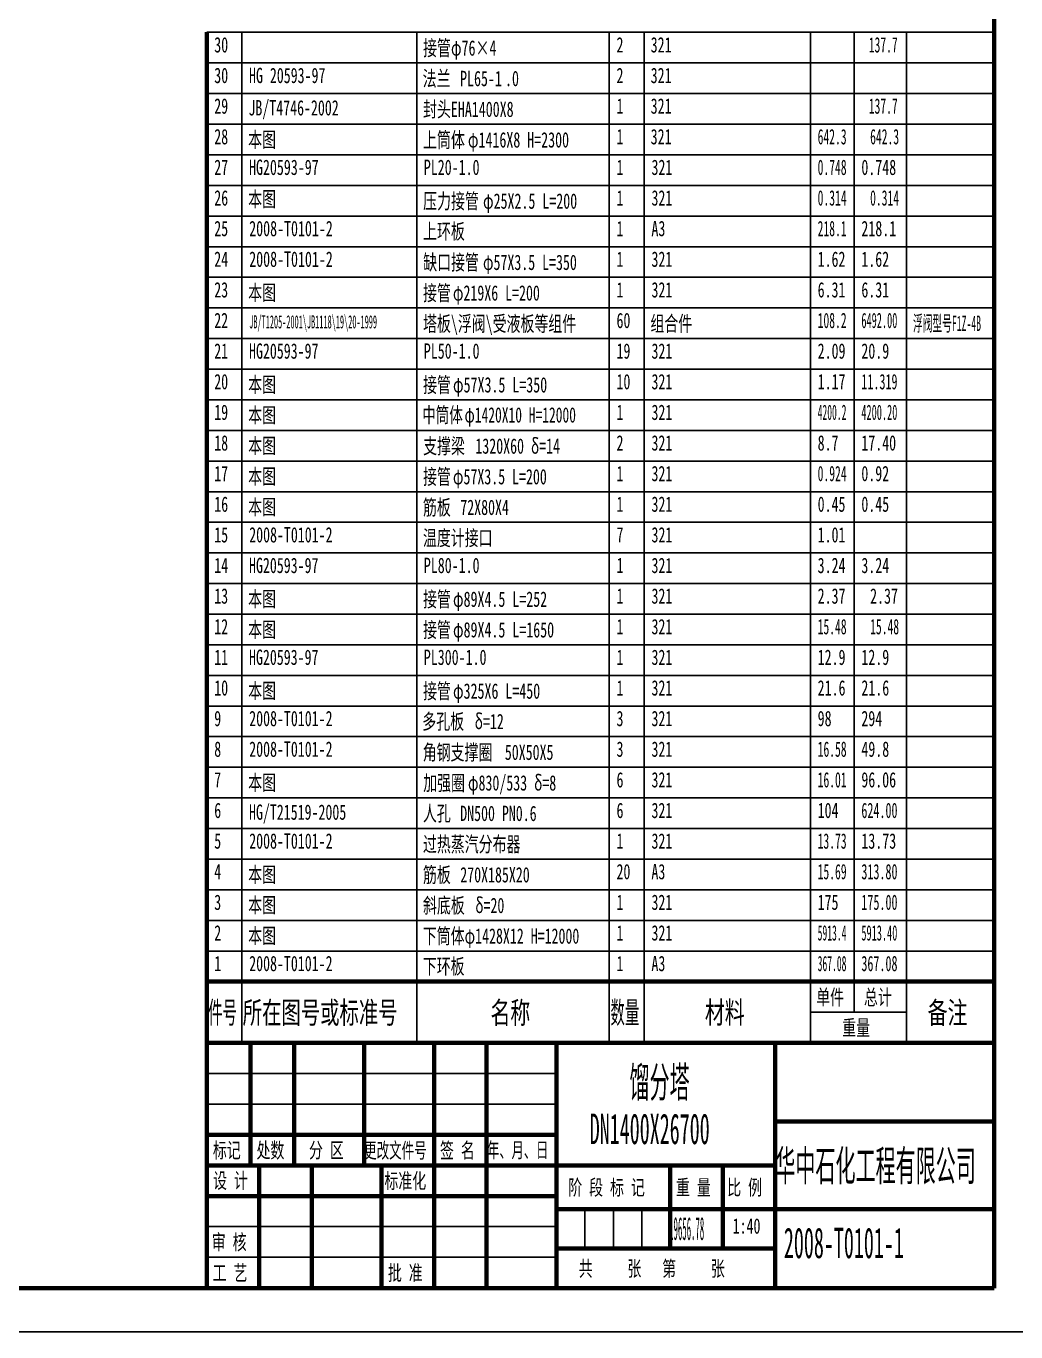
# Model space of a CAD drawing. Header units: millimetres. Extents: x -23892 to 57527, y -540 to 34444.
# Drawn here: x 15013 to 23990, y -540 to 11298 of the extents above; entities that cross this region are included whole.
import ezdxf

# ---------------------------------------------------------------- set-up
doc = ezdxf.new("R2010")
doc.units = ezdxf.units.MM
for name, color, linetype, lineweight in [('CAXA0', 7, 'Continuous', 70), ('CAXA3', 7, 'Continuous', 25), ('CAXA4', 3, 'Continuous', 25)]:
    doc.layers.add(name, color=color, linetype=linetype, lineweight=lineweight)
doc.styles.add('_HZTXT', font='', dxfattribs={"width": 0.6})
doc.styles.add('TextStyle0', font='', dxfattribs={"width": 0.585181})
doc.styles.add('TextStyle10', font='', dxfattribs={"width": 0.420143})
doc.styles.add('TextStyle11', font='', dxfattribs={"width": 0.649487})
doc.styles.add('TextStyle12', font='', dxfattribs={"width": 0.554978})
doc.styles.add('TextStyle13', font='', dxfattribs={"width": 0.464619})
doc.styles.add('TextStyle14', font='', dxfattribs={"width": 0.57688})
doc.styles.add('TextStyle16', font='', dxfattribs={"width": 0.279757})
doc.styles.add('TextStyle2', font='', dxfattribs={"width": 0.480912})
doc.styles.add('TextStyle4', font='', dxfattribs={"width": 0.484442})
doc.styles.add('TextStyle5', font='', dxfattribs={"width": 0.460941})
doc.styles.add('TextStyle6', font='', dxfattribs={"width": 0.578528})
doc.styles.add('TextStyle7', font='', dxfattribs={"width": 0.493705})
doc.styles.add('TextStyle8', font='', dxfattribs={"width": 0.556563})
doc.styles.add('TextStyle9', font='', dxfattribs={"width": 0.647801})
doc.styles.add('UserTxtStyle5', font='', dxfattribs={"width": 0.667})
doc.styles.add('标准', font='', dxfattribs={"width": 0.667})
doc.styles.get('_HZTXT').set_extended_font_data('FangSong')
doc.styles.get('TextStyle0').set_extended_font_data('FangSong')
doc.styles.get('TextStyle10').set_extended_font_data('FangSong')
doc.styles.get('TextStyle11').set_extended_font_data('FangSong')
doc.styles.get('TextStyle12').set_extended_font_data('FangSong')
doc.styles.get('TextStyle13').set_extended_font_data('FangSong')
doc.styles.get('TextStyle14').set_extended_font_data('FangSong')
doc.styles.get('TextStyle16').set_extended_font_data('FangSong')
doc.styles.get('TextStyle2').set_extended_font_data('FangSong')
doc.styles.get('TextStyle4').set_extended_font_data('FangSong')
doc.styles.get('TextStyle5').set_extended_font_data('FangSong')
doc.styles.get('TextStyle6').set_extended_font_data('FangSong')
doc.styles.get('TextStyle7').set_extended_font_data('FangSong')
doc.styles.get('TextStyle8').set_extended_font_data('FangSong')
doc.styles.get('TextStyle9').set_extended_font_data('FangSong')
doc.styles.get('UserTxtStyle5').set_extended_font_data('FangSong')
doc.styles.get('标准').set_extended_font_data('FangSong')

msp = doc.modelspace()

# ---------------------------------------------------------------- linework, layer by layer
at = {"layer": 'CAXA0', "linetype": 'Continuous', "lineweight": 70}
for p, q in [((23791.9295, 32417.7475), (23791.9295, -143.159)), ((16653.1193, 10408.8813), (16653.1193, 11241.7425)), ((16653.1193, 9853.6406), (16653.1193, 10686.5017)), ((16653.1193, 9576.0202), (16653.1193, 10131.261)), ((16653.1193, 9020.7794), (16653.1193, 9576.0202)), ((16653.1193, 8743.159), (16653.1193, 9020.7794)), ((16653.1193, 8465.5386), (16653.1193, 8743.159)), ((16653.1193, 8187.9182), (16653.1193, 8465.5386)), ((16653.1193, 7910.2978), (16653.1193, 8187.9182)), ((16653.1193, 7632.6774), (16653.1193, 7910.2978)), ((16653.1193, 7355.057), (16653.1193, 7632.6774)), ((16653.1193, 7077.4366), (16653.1193, 7355.057)), ((16653.1193, 6799.8162), (16653.1193, 7077.4366)), ((16653.1193, 6522.1958), (16653.1193, 6799.8162)), ((16653.1193, 6244.5754), (16653.1193, 6522.1958)), ((16653.1193, 5966.955), (16653.1193, 6244.5754)), ((16653.1193, 5689.3346), (16653.1193, 5966.955)), ((16653.1193, 5411.7142), (16653.1193, 5689.3346)), ((16653.1193, 5134.0938), (16653.1193, 5411.7142)), ((16653.1193, 4856.4734), (16653.1193, 5134.0938)), ((16653.1193, 4578.853), (16653.1193, 4856.4734)), ((16653.1193, 4301.2326), (16653.1193, 4578.853)), ((16653.1193, 4023.6122), (16653.1193, 4301.2326)), ((16653.1193, 3745.9918), (16653.1193, 4023.6122)), ((16653.1193, 3468.3714), (16653.1193, 3745.9918)), ((16653.1193, 3190.751), (16653.1193, 3468.3714)), ((16653.1193, 2913.1306), (16653.1193, 3190.751)), ((16653.1193, 2635.5102), (16653.1193, 2913.1306)), ((23791.9295, 2635.5102), (16653.1193, 2635.5102)), ((16653.1193, 2080.2694), (16653.1193, 2635.5102)), ((18556.8021, 2635.5102), (16970.3998, 2635.5102)), ((23791.9295, 2635.5102), (23791.9295, 2080.2694)), ((23791.9295, 2080.2694), (23791.9295, 2635.5102)), ((23791.9295, 2635.5102), (23791.9295, 2080.2694)), ((16651.0146, 2080.1424), (16651.0146, -140.8208)), ((16651.0146, 2080.1424), (22124.1024, 2080.1424)), ((16970.3998, 2080.2694), (18556.8021, 2080.2694)), ((17047.6152, 969.6608), (17047.6152, 2080.1424)), ((17444.2158, 969.6608), (17444.2158, 2080.1424)), ((18078.7767, 969.6608), (18078.7767, 2080.1424)), ((18713.3376, 969.6608), (18713.3376, 2080.1424)), ((19189.2583, 969.6608), (19189.2583, 2080.1424)), ((19823.8192, 2080.1424), (19823.8192, -140.8208)), ((21806.822, -140.8208), (21806.822, 2080.1424)), ((22124.1024, 2080.1424), (22996.6237, 2080.1424)), ((22126.2072, 2080.2694), (22998.7284, 2080.2694)), ((22996.6237, 2080.1424), (23789.8248, 2080.1424)), ((22998.7284, 2080.2694), (23791.9295, 2080.2694)), ((23789.8248, 1366.2613), (21806.822, 1366.2613)), ((19823.8192, 1247.2812), (16651.0146, 1247.2812)), ((21806.822, 969.6608), (16651.0146, 969.6608)), ((17126.9353, -140.8208), (17126.9353, 969.6608)), ((17602.856, -140.8208), (17602.856, 969.6608)), ((18237.4169, -140.8208), (18237.4169, 969.6608)), ((18713.3376, -140.8208), (18713.3376, 969.6608)), ((19189.2583, -140.8208), (19189.2583, 969.6608)), ((20854.9806, 969.6608), (20854.9806, 216.1197)), ((21330.9013, 969.6608), (21330.9013, 216.1197)), ((19823.8192, 692.0404), (16651.0146, 692.0404)), ((21806.822, 573.0602), (19823.8192, 573.0602)), ((23789.8248, 573.0602), (21806.822, 573.0602)), ((21806.822, 216.1197), (19823.8192, 216.1197)), ((23791.9295, -143.159), (1621.9579, -143.159))]:
    msp.add_line(p, q, dxfattribs=at)
at = {"layer": 'CAXA0', "color": 3, "linetype": 'Continuous', "lineweight": 70}
for p, q in [((23791.9295, 9020.7794), (23791.9295, 9298.3998)), ((23791.9295, 8743.159), (23791.9295, 9020.7794)), ((23791.9295, 8465.5386), (23791.9295, 8743.159)), ((23791.9295, 8187.9182), (23791.9295, 8465.5386)), ((23791.9295, 7910.2978), (23791.9295, 8187.9182)), ((23791.9295, 7632.6774), (23791.9295, 7910.2978)), ((23791.9295, 7355.057), (23791.9295, 7632.6774)), ((23791.9295, 7077.4366), (23791.9295, 7355.057)), ((23791.9295, 6799.8162), (23791.9295, 7077.4366)), ((23791.9295, 6522.1958), (23791.9295, 6799.8162)), ((23791.9295, 6244.5754), (23791.9295, 6522.1958)), ((23791.9295, 5966.955), (23791.9295, 6244.5754)), ((23791.9295, 5689.3346), (23791.9295, 5966.955)), ((23791.9295, 5411.7142), (23791.9295, 5689.3346)), ((23791.9295, 5134.0938), (23791.9295, 5411.7142)), ((23791.9295, 4856.4734), (23791.9295, 5134.0938)), ((23791.9295, 4578.853), (23791.9295, 4856.4734)), ((23791.9295, 4301.2326), (23791.9295, 4578.853)), ((23791.9295, 4023.6122), (23791.9295, 4301.2326)), ((23791.9295, 3745.9918), (23791.9295, 4023.6122)), ((23791.9295, 3468.3714), (23791.9295, 3745.9918)), ((23791.9295, 3190.751), (23791.9295, 3468.3714)), ((23791.9295, 2913.1306), (23791.9295, 3190.751)), ((23791.9295, 2635.5102), (23791.9295, 2913.1306)), ((16970.3998, 2635.5102), (16653.1193, 2635.5102)), ((20301.8446, 2635.5102), (18556.8021, 2635.5102)), ((20619.125, 2635.5102), (20301.8446, 2635.5102)), ((22126.2072, 2635.5102), (20619.125, 2635.5102)), ((22522.8077, 2635.5102), (22126.2072, 2635.5102)), ((22998.7284, 2635.5102), (22522.8077, 2635.5102)), ((23791.9295, 2635.5102), (22998.7284, 2635.5102)), ((16653.1193, 2080.2694), (16970.3998, 2080.2694)), ((18556.8021, 2080.2694), (20301.8446, 2080.2694)), ((20301.8446, 2080.2694), (20619.125, 2080.2694)), ((20619.125, 2080.2694), (22126.2072, 2080.2694))]:
    msp.add_line(p, q, dxfattribs=at)
at = {"layer": 'CAXA3', "linetype": 'Continuous', "lineweight": 25}
for p, q in [((23791.9295, 11241.7425), (16653.1193, 11241.7425)), ((16970.3998, 10686.5017), (16970.3998, 11241.7425)), ((20301.8446, 10686.5017), (20301.8446, 11241.7425)), ((20619.125, 10686.5017), (20619.125, 11241.7425)), ((22126.2072, 10686.5017), (22126.2072, 11241.7425)), ((22522.8077, 10686.5017), (22522.8077, 11241.7425)), ((22998.7284, 10686.5017), (22998.7284, 11241.7425)), ((23791.9295, 10964.1221), (16653.1193, 10964.1221)), ((23791.9295, 10686.5017), (16653.1193, 10686.5017)), ((16970.3998, 10131.261), (16970.3998, 10686.5017)), ((20301.8446, 10131.261), (20301.8446, 10686.5017)), ((20619.125, 10131.261), (20619.125, 10686.5017)), ((22126.2072, 10131.261), (22126.2072, 10686.5017)), ((22522.8077, 10131.261), (22522.8077, 10686.5017)), ((22998.7284, 10131.261), (22998.7284, 10686.5017)), ((23791.9295, 10408.8813), (16653.1193, 10408.8813)), ((23791.9295, 10131.261), (16653.1193, 10131.261)), ((16970.3998, 9853.6406), (16970.3998, 10131.261)), ((20301.8446, 9853.6406), (20301.8446, 10131.261)), ((20619.125, 9853.6406), (20619.125, 10131.261)), ((22126.2072, 9853.6406), (22126.2072, 10131.261)), ((22522.8077, 9853.6406), (22522.8077, 10131.261)), ((22998.7284, 9853.6406), (22998.7284, 10131.261)), ((23791.9295, 9853.6406), (16653.1193, 9853.6406)), ((16970.3998, 9576.0202), (16970.3998, 9853.6406)), ((20301.8446, 9576.0202), (20301.8446, 9853.6406)), ((20619.125, 9576.0202), (20619.125, 9853.6406)), ((22126.2072, 9576.0202), (22126.2072, 9853.6406)), ((22522.8077, 9576.0202), (22522.8077, 9853.6406)), ((22998.7284, 9576.0202), (22998.7284, 9853.6406)), ((23791.9295, 9576.0202), (16653.1193, 9576.0202)), ((16970.3998, 9298.3998), (16970.3998, 9576.0202)), ((20301.8446, 9298.3998), (20301.8446, 9576.0202)), ((20619.125, 9298.3998), (20619.125, 9576.0202)), ((22126.2072, 9298.3998), (22126.2072, 9576.0202)), ((22522.8077, 9298.3998), (22522.8077, 9576.0202)), ((22998.7284, 9298.3998), (22998.7284, 9576.0202)), ((23791.9295, 9298.3998), (16653.1193, 9298.3998)), ((16970.3998, 9020.7794), (16970.3998, 9298.3998)), ((20301.8446, 9020.7794), (20301.8446, 9298.3998)), ((20619.125, 9020.7794), (20619.125, 9298.3998)), ((22126.2072, 9020.7794), (22126.2072, 9298.3998)), ((22522.8077, 9020.7794), (22522.8077, 9298.3998)), ((22998.7284, 9020.7794), (22998.7284, 9298.3998)), ((23791.9295, 9020.7794), (16653.1193, 9020.7794)), ((23791.9295, 9020.7794), (16653.1193, 9020.7794)), ((16970.3998, 8743.159), (16970.3998, 9020.7794)), ((18556.8021, 8743.159), (18556.8021, 9020.7794)), ((20301.8446, 8743.159), (20301.8446, 9020.7794)), ((20619.125, 8743.159), (20619.125, 9020.7794)), ((22522.8077, 8743.159), (22522.8077, 9020.7794)), ((22998.7284, 8743.159), (22998.7284, 9020.7794)), ((23791.9295, 8743.159), (16653.1193, 8743.159)), ((22126.2072, 8465.5386), (22126.2072, 8743.159)), ((23791.9295, 8465.5386), (16653.1193, 8465.5386)), ((23791.9295, 8465.5386), (16653.1193, 8465.5386)), ((22126.2072, 8187.9182), (22126.2072, 8465.5386)), ((22522.8077, 8187.9182), (22522.8077, 8465.5386)), ((22998.7284, 8187.9182), (22998.7284, 8465.5386)), ((23791.9295, 8187.9182), (16653.1193, 8187.9182)), ((23791.9295, 8187.9182), (16653.1193, 8187.9182)), ((23791.9295, 7910.2978), (16653.1193, 7910.2978)), ((23791.9295, 7910.2978), (16653.1193, 7910.2978)), ((23791.9295, 7632.6774), (16653.1193, 7632.6774)), ((23791.9295, 7632.6774), (16653.1193, 7632.6774)), ((23791.9295, 7355.057), (16653.1193, 7355.057)), ((23791.9295, 7355.057), (16653.1193, 7355.057)), ((23791.9295, 7077.4366), (16653.1193, 7077.4366)), ((23791.9295, 7077.4366), (16653.1193, 7077.4366)), ((23791.9295, 6799.8162), (16653.1193, 6799.8162)), ((23791.9295, 6799.8162), (16653.1193, 6799.8162)), ((23791.9295, 6522.1958), (16653.1193, 6522.1958)), ((23791.9295, 6522.1958), (16653.1193, 6522.1958)), ((23791.9295, 6244.5754), (16653.1193, 6244.5754)), ((23791.9295, 6244.5754), (16653.1193, 6244.5754)), ((23791.9295, 5966.955), (16653.1193, 5966.955)), ((23791.9295, 5966.955), (16653.1193, 5966.955)), ((22126.2072, 5689.3346), (22126.2072, 5966.955)), ((23791.9295, 5689.3346), (16653.1193, 5689.3346)), ((23791.9295, 5689.3346), (16653.1193, 5689.3346)), ((22126.2072, 5411.7142), (22126.2072, 5689.3346)), ((23791.9295, 5411.7142), (16653.1193, 5411.7142)), ((23791.9295, 5411.7142), (16653.1193, 5411.7142)), ((22126.2072, 5134.0938), (22126.2072, 5411.7142)), ((22522.8077, 5134.0938), (22522.8077, 5411.7142)), ((23791.9295, 5134.0938), (16653.1193, 5134.0938)), ((23791.9295, 5134.0938), (16653.1193, 5134.0938)), ((22126.2072, 4856.4734), (22126.2072, 5134.0938)), ((22522.8077, 4856.4734), (22522.8077, 5134.0938)), ((23791.9295, 4856.4734), (16653.1193, 4856.4734)), ((23791.9295, 4856.4734), (16653.1193, 4856.4734)), ((22126.2072, 4578.853), (22126.2072, 4856.4734)), ((22522.8077, 4578.853), (22522.8077, 4856.4734)), ((23791.9295, 4578.853), (16653.1193, 4578.853)), ((23791.9295, 4578.853), (16653.1193, 4578.853)), ((22126.2072, 4301.2326), (22126.2072, 4578.853)), ((22522.8077, 4301.2326), (22522.8077, 4578.853)), ((23791.9295, 4301.2326), (16653.1193, 4301.2326)), ((23791.9295, 4301.2326), (16653.1193, 4301.2326)), ((22126.2072, 4023.6122), (22126.2072, 4301.2326)), ((22522.8077, 4023.6122), (22522.8077, 4301.2326)), ((23791.9295, 4023.6122), (16653.1193, 4023.6122)), ((23791.9295, 4023.6122), (16653.1193, 4023.6122)), ((22126.2072, 3745.9918), (22126.2072, 4023.6122)), ((22522.8077, 3745.9918), (22522.8077, 4023.6122)), ((22998.7284, 3745.9918), (22998.7284, 4023.6122)), ((23791.9295, 3745.9918), (16653.1193, 3745.9918)), ((23791.9295, 3745.9918), (16653.1193, 3745.9918)), ((22126.2072, 3468.3714), (22126.2072, 3745.9918)), ((22522.8077, 3468.3714), (22522.8077, 3745.9918)), ((22998.7284, 3468.3714), (22998.7284, 3745.9918)), ((23791.9295, 3468.3714), (16653.1193, 3468.3714)), ((23791.9295, 3468.3714), (16653.1193, 3468.3714)), ((20301.8446, 3190.751), (20301.8446, 3468.3714)), ((20619.125, 3190.751), (20619.125, 3468.3714)), ((22126.2072, 3190.751), (22126.2072, 3468.3714)), ((22522.8077, 3190.751), (22522.8077, 3468.3714)), ((22998.7284, 3190.751), (22998.7284, 3468.3714)), ((23791.9295, 3190.751), (16653.1193, 3190.751)), ((23791.9295, 3190.751), (16653.1193, 3190.751)), ((20301.8446, 2913.1306), (20301.8446, 3190.751)), ((20619.125, 2913.1306), (20619.125, 3190.751)), ((22126.2072, 2913.1306), (22126.2072, 3190.751)), ((22522.8077, 2913.1306), (22522.8077, 3190.751)), ((22998.7284, 2913.1306), (22998.7284, 3190.751)), ((23791.9295, 2913.1306), (16653.1193, 2913.1306)), ((23791.9295, 2913.1306), (16653.1193, 2913.1306)), ((20301.8446, 2635.5102), (20301.8446, 2913.1306)), ((20619.125, 2635.5102), (20619.125, 2913.1306)), ((22126.2072, 2635.5102), (22126.2072, 2913.1306)), ((22522.8077, 2635.5102), (22522.8077, 2913.1306)), ((22998.7284, 2635.5102), (22998.7284, 2913.1306)), ((20301.8446, 2635.5102), (20301.8446, 2080.2694)), ((20301.8446, 2080.2694), (20301.8446, 2635.5102)), ((20619.125, 2635.5102), (20619.125, 2080.2694)), ((20619.125, 2080.2694), (20619.125, 2635.5102)), ((22126.2072, 2635.5102), (22126.2072, 2080.2694)), ((22126.2072, 2357.8898), (22126.2072, 2635.5102)), ((22522.8077, 2635.5102), (22522.8077, 2357.8898)), ((22522.8077, 2357.8898), (22522.8077, 2635.5102)), ((22998.7284, 2635.5102), (22998.7284, 2357.8898)), ((22998.7284, 2080.2694), (22998.7284, 2635.5102)), ((22126.2072, 2080.2694), (22126.2072, 2357.8898)), ((22998.7284, 2357.8898), (22126.2072, 2357.8898)), ((22126.2072, 2357.8898), (22522.8077, 2357.8898)), ((19823.8192, 1802.522), (16651.0146, 1802.522)), ((19823.8192, 1524.9016), (16651.0146, 1524.9016)), ((20081.6095, 573.0602), (20081.6095, 216.1197)), ((20339.3999, 573.0602), (20339.3999, 216.1197)), ((20597.1903, 573.0602), (20597.1903, 216.1197)), ((19823.8192, 414.42), (16651.0146, 414.42)), ((19823.8192, 136.7996), (16651.0146, 136.7996)), ((24188.5301, -539.7596), (630.4565, -539.7596))]:
    msp.add_line(p, q, dxfattribs=at)
at = {"layer": 'CAXA3', "color": 3, "linetype": 'Continuous', "lineweight": 25}
for p, q in [((18556.8021, 10686.5017), (18556.8021, 11241.7425)), ((18556.8021, 10131.261), (18556.8021, 10686.5017)), ((18556.8021, 9853.6406), (18556.8021, 10131.261)), ((18556.8021, 9576.0202), (18556.8021, 9853.6406)), ((18556.8021, 9298.3998), (18556.8021, 9576.0202)), ((18556.8021, 9020.7794), (18556.8021, 9298.3998)), ((22126.2072, 8743.159), (22126.2072, 9020.7794)), ((16970.3998, 8465.5386), (16970.3998, 8743.159)), ((18556.8021, 8465.5386), (18556.8021, 8743.159)), ((20301.8446, 8465.5386), (20301.8446, 8743.159)), ((20619.125, 8465.5386), (20619.125, 8743.159)), ((22522.8077, 8465.5386), (22522.8077, 8743.159)), ((22998.7284, 8465.5386), (22998.7284, 8743.159)), ((16970.3998, 8187.9182), (16970.3998, 8465.5386)), ((18556.8021, 8187.9182), (18556.8021, 8465.5386)), ((20301.8446, 8187.9182), (20301.8446, 8465.5386)), ((20619.125, 8187.9182), (20619.125, 8465.5386)), ((16970.3998, 7910.2978), (16970.3998, 8187.9182)), ((18556.8021, 7910.2978), (18556.8021, 8187.9182)), ((20301.8446, 7910.2978), (20301.8446, 8187.9182)), ((20619.125, 7910.2978), (20619.125, 8187.9182)), ((22126.2072, 7910.2978), (22126.2072, 8187.9182)), ((22522.8077, 7910.2978), (22522.8077, 8187.9182)), ((22998.7284, 7910.2978), (22998.7284, 8187.9182)), ((16970.3998, 7632.6774), (16970.3998, 7910.2978)), ((18556.8021, 7632.6774), (18556.8021, 7910.2978)), ((20301.8446, 7632.6774), (20301.8446, 7910.2978)), ((20619.125, 7632.6774), (20619.125, 7910.2978)), ((22126.2072, 7632.6774), (22126.2072, 7910.2978)), ((22522.8077, 7632.6774), (22522.8077, 7910.2978)), ((22998.7284, 7632.6774), (22998.7284, 7910.2978)), ((16970.3998, 7355.057), (16970.3998, 7632.6774)), ((18556.8021, 7355.057), (18556.8021, 7632.6774)), ((20301.8446, 7355.057), (20301.8446, 7632.6774)), ((20619.125, 7355.057), (20619.125, 7632.6774)), ((22126.2072, 7355.057), (22126.2072, 7632.6774)), ((22522.8077, 7355.057), (22522.8077, 7632.6774)), ((22998.7284, 7355.057), (22998.7284, 7632.6774)), ((16970.3998, 7077.4366), (16970.3998, 7355.057)), ((18556.8021, 7077.4366), (18556.8021, 7355.057)), ((20301.8446, 7077.4366), (20301.8446, 7355.057)), ((20619.125, 7077.4366), (20619.125, 7355.057)), ((22126.2072, 7077.4366), (22126.2072, 7355.057)), ((22522.8077, 7077.4366), (22522.8077, 7355.057)), ((22998.7284, 7077.4366), (22998.7284, 7355.057)), ((16970.3998, 6799.8162), (16970.3998, 7077.4366)), ((18556.8021, 6799.8162), (18556.8021, 7077.4366)), ((20301.8446, 6799.8162), (20301.8446, 7077.4366)), ((20619.125, 6799.8162), (20619.125, 7077.4366)), ((22126.2072, 6799.8162), (22126.2072, 7077.4366)), ((22522.8077, 6799.8162), (22522.8077, 7077.4366)), ((22998.7284, 6799.8162), (22998.7284, 7077.4366)), ((16970.3998, 6522.1958), (16970.3998, 6799.8162)), ((18556.8021, 6522.1958), (18556.8021, 6799.8162)), ((20301.8446, 6522.1958), (20301.8446, 6799.8162)), ((20619.125, 6522.1958), (20619.125, 6799.8162)), ((22126.2072, 6522.1958), (22126.2072, 6799.8162)), ((22522.8077, 6522.1958), (22522.8077, 6799.8162)), ((22998.7284, 6522.1958), (22998.7284, 6799.8162)), ((16970.3998, 6244.5754), (16970.3998, 6522.1958)), ((18556.8021, 6244.5754), (18556.8021, 6522.1958)), ((20301.8446, 6244.5754), (20301.8446, 6522.1958)), ((20619.125, 6244.5754), (20619.125, 6522.1958)), ((22126.2072, 6244.5754), (22126.2072, 6522.1958)), ((22522.8077, 6244.5754), (22522.8077, 6522.1958)), ((22998.7284, 6244.5754), (22998.7284, 6522.1958)), ((16970.3998, 5966.955), (16970.3998, 6244.5754)), ((18556.8021, 5966.955), (18556.8021, 6244.5754)), ((20301.8446, 5966.955), (20301.8446, 6244.5754)), ((20619.125, 5966.955), (20619.125, 6244.5754)), ((22126.2072, 5966.955), (22126.2072, 6244.5754)), ((22522.8077, 5966.955), (22522.8077, 6244.5754)), ((22998.7284, 5966.955), (22998.7284, 6244.5754)), ((16970.3998, 5689.3346), (16970.3998, 5966.955)), ((18556.8021, 5689.3346), (18556.8021, 5966.955)), ((20301.8446, 5689.3346), (20301.8446, 5966.955)), ((20619.125, 5689.3346), (20619.125, 5966.955)), ((22522.8077, 5689.3346), (22522.8077, 5966.955)), ((22998.7284, 5689.3346), (22998.7284, 5966.955)), ((16970.3998, 5411.7142), (16970.3998, 5689.3346)), ((18556.8021, 5411.7142), (18556.8021, 5689.3346)), ((20301.8446, 5411.7142), (20301.8446, 5689.3346)), ((20619.125, 5411.7142), (20619.125, 5689.3346)), ((22522.8077, 5411.7142), (22522.8077, 5689.3346)), ((22998.7284, 5411.7142), (22998.7284, 5689.3346)), ((16970.3998, 5134.0938), (16970.3998, 5411.7142)), ((18556.8021, 5134.0938), (18556.8021, 5411.7142)), ((20301.8446, 5134.0938), (20301.8446, 5411.7142)), ((20619.125, 5134.0938), (20619.125, 5411.7142)), ((22998.7284, 5134.0938), (22998.7284, 5411.7142)), ((16970.3998, 4856.4734), (16970.3998, 5134.0938)), ((18556.8021, 4856.4734), (18556.8021, 5134.0938)), ((20301.8446, 4856.4734), (20301.8446, 5134.0938)), ((20619.125, 4856.4734), (20619.125, 5134.0938)), ((22998.7284, 4856.4734), (22998.7284, 5134.0938)), ((16970.3998, 4578.853), (16970.3998, 4856.4734)), ((18556.8021, 4578.853), (18556.8021, 4856.4734)), ((20301.8446, 4578.853), (20301.8446, 4856.4734)), ((20619.125, 4578.853), (20619.125, 4856.4734)), ((22998.7284, 4578.853), (22998.7284, 4856.4734)), ((16970.3998, 4301.2326), (16970.3998, 4578.853)), ((18556.8021, 4301.2326), (18556.8021, 4578.853)), ((20301.8446, 4301.2326), (20301.8446, 4578.853)), ((20619.125, 4301.2326), (20619.125, 4578.853)), ((22998.7284, 4301.2326), (22998.7284, 4578.853)), ((16970.3998, 4023.6122), (16970.3998, 4301.2326)), ((18556.8021, 4023.6122), (18556.8021, 4301.2326)), ((20301.8446, 4023.6122), (20301.8446, 4301.2326)), ((20619.125, 4023.6122), (20619.125, 4301.2326)), ((22998.7284, 4023.6122), (22998.7284, 4301.2326)), ((16970.3998, 3745.9918), (16970.3998, 4023.6122)), ((18556.8021, 3745.9918), (18556.8021, 4023.6122)), ((20301.8446, 3745.9918), (20301.8446, 4023.6122)), ((20619.125, 3745.9918), (20619.125, 4023.6122)), ((16970.3998, 3468.3714), (16970.3998, 3745.9918)), ((18556.8021, 3468.3714), (18556.8021, 3745.9918)), ((20301.8446, 3468.3714), (20301.8446, 3745.9918)), ((20619.125, 3468.3714), (20619.125, 3745.9918)), ((16970.3998, 3190.751), (16970.3998, 3468.3714)), ((18556.8021, 3190.751), (18556.8021, 3468.3714)), ((16970.3998, 2913.1306), (16970.3998, 3190.751)), ((18556.8021, 2913.1306), (18556.8021, 3190.751)), ((16970.3998, 2635.5102), (16970.3998, 2913.1306)), ((18556.8021, 2635.5102), (18556.8021, 2913.1306)), ((16970.3998, 2635.5102), (16970.3998, 2080.2694)), ((16970.3998, 2080.2694), (16970.3998, 2635.5102)), ((18556.8021, 2635.5102), (18556.8021, 2080.2694)), ((18556.8021, 2080.2694), (18556.8021, 2635.5102)), ((22522.8077, 2357.8898), (22998.7284, 2357.8898)), ((22998.7284, 2357.8898), (22998.7284, 2080.2694))]:
    msp.add_line(p, q, dxfattribs=at)
at = {"layer": 'CAXA3', "color": 1, "linetype": 'Continuous', "lineweight": 25}
msp.add_line((23791.9295, 8743.159), (16653.1193, 8743.159), dxfattribs=at)

# ---------------------------------------------------------------- texts
at = {"layer": 'CAXA4', "color": 3, "lineweight": 25}
for s, height, style, width, p in [('30', 139.2068, 'UserTxtStyle5', 0.667, (16718.955, 11059.0822)), ('接管φ76×4', 139.2068, 'UserTxtStyle5', 0.667, (18613.0874, 11030.4454)), ('2', 138.8102, 'UserTxtStyle5', 0.667, (20367.6802, 11059.2071)), ('321', 139.2068, 'UserTxtStyle5', 0.667, (20677.5326, 11059.0822)), ('137.7', 139.2068, 'TextStyle12', 0.554978, (22655.6025, 11059.0822)), ('30', 139.2068, 'UserTxtStyle5', 0.667, (16718.955, 10781.4618)), ('HG 20593-97', 138.810198, 'UserTxtStyle5', 0.667, (17034.6483, 10781.5867)), ('法兰 ', 139.2068, 'UserTxtStyle5', 0.667, (18609.3733, 10753.6204)), ('PL65-1', 139.2068, 'UserTxtStyle5', 0.667, (18948.9425, 10753.6204)), ('.0', 139.2068, 'UserTxtStyle5', 0.667, (19356.4254, 10753.6204)), ('2', 138.8102, 'UserTxtStyle5', 0.667, (20367.6802, 10781.5867)), ('321', 139.2068, 'UserTxtStyle5', 0.667, (20677.5326, 10781.4618)), ('29', 139.2068, 'UserTxtStyle5', 0.667, (16718.955, 10503.8414)), ('JB/T4746-2002', 138.810198, 'UserTxtStyle5', 0.667, (17029.3576, 10488.1023)), ('封头EHA1400X8', 139.206799, 'UserTxtStyle5', 0.667, (18612.5568, 10475.2046)), ('1', 138.8102, 'UserTxtStyle5', 0.667, (20367.6802, 10503.9663)), ('321', 139.2068, 'UserTxtStyle5', 0.667, (20677.5326, 10503.8414)), ('137.7', 139.2068, 'TextStyle12', 0.554978, (22655.6025, 10503.8414)), ('28', 139.2068, 'UserTxtStyle5', 0.667, (16718.955, 10226.221)), ('本图', 138.8102, 'UserTxtStyle5', 0.667, (17026.7123, 10200.1703)), ('上筒体', 139.2068, 'UserTxtStyle5', 0.667, (18612.5568, 10197.5842)), ('φ1416X8 H=2300', 139.206799, 'UserTxtStyle5', 0.667, (19020.0398, 10197.5842)), ('1', 138.8102, 'UserTxtStyle5', 0.667, (20367.6802, 10226.3459)), ('321', 139.2068, 'UserTxtStyle5', 0.667, (20677.5326, 10226.221)), ('642.3', 139.2068, 'TextStyle12', 0.554978, (22192.0429, 10226.221)), ('642.3', 139.2068, 'TextStyle12', 0.554978, (22667.9635, 10226.221)), ('27', 139.2068, 'UserTxtStyle5', 0.667, (16718.955, 9948.6006)), ('HG20593-97', 139.2068, 'UserTxtStyle5', 0.667, (17034.6438, 9948.6006)), ('PL20-1.0', 139.2068, 'UserTxtStyle5', 0.667, (18619.9849, 9948.6006)), ('1', 138.8102, 'UserTxtStyle5', 0.667, (20367.6802, 9948.7255)), ('321', 139.2068, 'UserTxtStyle5', 0.667, (20684.9607, 9948.6006)), ('0.748', 139.2068, 'TextStyle12', 0.554978, (22192.0429, 9948.6006)), ('0.748', 139.2068, 'UserTxtStyle5', 0.667, (22588.6434, 9948.6006)), ('26', 139.2068, 'UserTxtStyle5', 0.667, (16718.955, 9670.9802)), ('本图', 138.8102, 'UserTxtStyle5', 0.667, (17026.7123, 9660.0815)), ('压力接管', 139.2068, 'UserTxtStyle5', 0.667, (18613.618, 9642.3434)), ('φ25X2.5 L=200', 139.206799, 'UserTxtStyle5', 0.667, (19156.9286, 9642.3434)), ('1', 138.8102, 'UserTxtStyle5', 0.667, (20367.6802, 9671.1051)), ('321', 138.8102, 'UserTxtStyle5', 0.667, (20684.9607, 9671.1051)), ('0.314', 139.2068, 'TextStyle12', 0.554978, (22192.0429, 9670.9802)), ('0.314', 139.2068, 'TextStyle12', 0.554978, (22667.9635, 9670.9802)), ('25', 139.2068, 'UserTxtStyle5', 0.667, (16718.955, 9393.3598)), ('2008-T0101-2', 139.206799, 'UserTxtStyle5', 0.667, (17036.2355, 9393.3598)), ('上环板', 139.2068, 'UserTxtStyle5', 0.667, (18612.5568, 9367.9049)), ('1', 138.8102, 'UserTxtStyle5', 0.667, (20367.6802, 9393.4847)), ('218.1', 139.2068, 'TextStyle12', 0.554978, (22192.0429, 9393.3598)), ('218.1', 139.2068, 'UserTxtStyle5', 0.667, (22588.6434, 9393.3598)), ('24', 138.8102, 'UserTxtStyle5', 0.667, (16718.955, 9115.8643)), ('2008-T0101-2', 139.206799, 'UserTxtStyle5', 0.667, (17036.2355, 9115.7394)), ('缺口接管', 138.8102, 'UserTxtStyle5', 0.667, (18614.7018, 9087.3091)), ('1', 138.8102, 'UserTxtStyle5', 0.667, (20367.6802, 9115.8643)), ('321', 138.8102, 'UserTxtStyle5', 0.667, (20684.9607, 9115.8643)), ('1.62', 138.8102, 'UserTxtStyle5', 0.667, (22192.0429, 9115.8643)), ('1.62', 138.8102, 'UserTxtStyle5', 0.667, (22588.6434, 9115.8643)), ('φ57X3.5 L=350', 138.810198, 'UserTxtStyle5', 0.667, (19156.4645, 9087.3091)), ('23', 138.8102, 'UserTxtStyle5', 0.667, (16718.955, 8838.244)), ('本图', 138.8102, 'UserTxtStyle5', 0.667, (17026.7123, 8812.0683)), ('接管', 138.8102, 'UserTxtStyle5', 0.667, (18613.1146, 8809.6887)), ('φ219X6 L=200', 138.810198, 'UserTxtStyle5', 0.667, (18883.9959, 8809.6887)), ('1', 138.8102, 'UserTxtStyle5', 0.667, (20367.6802, 8838.244)), ('321', 138.8102, 'UserTxtStyle5', 0.667, (20684.9607, 8838.244)), ('6.31', 138.8102, 'UserTxtStyle5', 0.667, (22192.0429, 8838.244)), ('6.31', 138.8102, 'UserTxtStyle5', 0.667, (22588.6434, 8838.244)), ('21', 138.8102, 'UserTxtStyle5', 0.667, (16718.955, 8283.0032)), ('HG20593-97', 138.8102, 'UserTxtStyle5', 0.667, (17034.6483, 8283.0032)), ('PL50-1.0 ', 139.2068, 'UserTxtStyle5', 0.667, (18619.9849, 8282.8782)), ('19', 139.2068, 'UserTxtStyle5', 0.667, (20367.6802, 8282.8782)), ('321', 138.8102, 'UserTxtStyle5', 0.667, (20684.9607, 8283.0032)), ('2.09', 139.2068, 'UserTxtStyle5', 0.667, (22192.0429, 8282.8782)), ('20.9', 139.2068, 'UserTxtStyle5', 0.667, (22588.6434, 8282.8782)), ('20', 138.8102, 'UserTxtStyle5', 0.667, (16718.955, 8005.3828)), ('本图', 138.8102, 'UserTxtStyle5', 0.667, (17026.7123, 7979.2071)), ('接管', 139.2068, 'UserTxtStyle5', 0.667, (18613.0874, 7976.621)), ('φ57X3.5 L=350', 139.206799, 'UserTxtStyle5', 0.667, (18884.7427, 7976.621)), ('10', 138.8102, 'UserTxtStyle5', 0.667, (20367.6802, 8005.3828)), ('321', 138.8102, 'UserTxtStyle5', 0.667, (20684.9607, 8005.3828)), ('1.17', 139.2068, 'UserTxtStyle5', 0.667, (22192.0429, 8005.2578)), ('11.319', 139.2068, 'TextStyle14', 0.57688, (22588.6434, 8005.2578)), ('19', 138.8102, 'UserTxtStyle5', 0.667, (16718.955, 7727.7624)), ('本图', 138.8102, 'UserTxtStyle5', 0.667, (17026.7123, 7701.5867)), ('中筒体', 138.8102, 'TextStyle9', 0.647801, (18605.6526, 7703.8562)), ('φ1420X10 H=12000', 138.810198, 'TextStyle9', 0.647801, (18989.3169, 7703.8562)), ('1', 138.8102, 'UserTxtStyle5', 0.667, (20367.6802, 7727.7624)), ('321', 138.8102, 'UserTxtStyle5', 0.667, (20684.9607, 7727.7624)), ('4200.2', 138.8102, 'TextStyle5', 0.460941, (22192.0429, 7727.7624)), ('4200.20', 138.8102, 'TextStyle7', 0.493705, (22588.6434, 7727.7624)), ('18', 138.8102, 'UserTxtStyle5', 0.667, (16718.955, 7450.142)), ('本图', 138.8102, 'UserTxtStyle5', 0.667, (17026.7123, 7423.9663)), ('支撑梁 ', 138.8102, 'UserTxtStyle5', 0.667, (18613.6436, 7421.5867)), ('2', 138.8102, 'UserTxtStyle5', 0.667, (20367.6802, 7450.142)), ('321', 138.8102, 'UserTxtStyle5', 0.667, (20684.9607, 7450.142)), ('8.7', 138.8102, 'UserTxtStyle5', 0.667, (22192.0429, 7450.142)), ('17.40', 138.8102, 'UserTxtStyle5', 0.667, (22588.6434, 7450.142)), ('1320X60 δ=14', 138.810198, 'UserTxtStyle5', 0.667, (19087.686, 7421.5867)), ('17', 138.8102, 'UserTxtStyle5', 0.667, (16718.955, 7172.5216)), ('本图', 138.8102, 'UserTxtStyle5', 0.667, (17026.7123, 7146.3459)), ('接管', 138.8102, 'UserTxtStyle5', 0.667, (18613.1146, 7143.9663)), ('φ57X3.5 L=200', 138.810198, 'UserTxtStyle5', 0.667, (18883.9959, 7143.9663)), ('1', 138.8102, 'UserTxtStyle5', 0.667, (20367.6802, 7172.5216)), ('321', 138.8102, 'UserTxtStyle5', 0.667, (20684.9607, 7172.5216)), ('0.924', 138.8102, 'TextStyle8', 0.556563, (22192.0429, 7172.5216)), ('0.92', 138.8102, 'UserTxtStyle5', 0.667, (22588.6434, 7172.5216)), ('16', 138.8102, 'UserTxtStyle5', 0.667, (16718.955, 6894.9012)), ('本图', 138.8102, 'UserTxtStyle5', 0.667, (17026.7123, 6868.7255)), ('筋板 ', 138.8102, 'UserTxtStyle5', 0.667, (18612.0565, 6866.3459)), ('72X80X4', 138.8102, 'UserTxtStyle5', 0.667, (18950.6582, 6866.3459)), ('1', 138.8102, 'UserTxtStyle5', 0.667, (20367.6802, 6894.9012)), ('321', 138.8102, 'UserTxtStyle5', 0.667, (20684.9607, 6894.9012)), ('0.45', 138.8102, 'UserTxtStyle5', 0.667, (22192.0429, 6894.9012)), ('0.45', 138.8102, 'UserTxtStyle5', 0.667, (22588.6434, 6894.9012)), ('15', 138.8102, 'UserTxtStyle5', 0.667, (16718.955, 6617.2808)), ('2008-T0101-2', 138.810198, 'UserTxtStyle5', 0.667, (17036.2355, 6617.2808)), ('温度计接口', 138.8102, 'UserTxtStyle5', 0.667, (18612.0565, 6588.7255)), ('7', 138.8102, 'UserTxtStyle5', 0.667, (20367.6802, 6617.2808)), ('321', 138.8102, 'UserTxtStyle5', 0.667, (20684.9607, 6617.2808)), ('1.01', 138.8102, 'UserTxtStyle5', 0.667, (22192.0429, 6617.2808)), ('14', 138.8102, 'UserTxtStyle5', 0.667, (16718.955, 6339.6604)), ('HG20593-97', 138.8102, 'UserTxtStyle5', 0.667, (17034.6483, 6339.6604)), ('PL80-1.0', 139.2068, 'UserTxtStyle5', 0.667, (18619.9849, 6339.5355)), ('1', 139.2068, 'UserTxtStyle5', 0.667, (20367.6802, 6339.5355)), ('321', 138.8102, 'UserTxtStyle5', 0.667, (20684.9607, 6339.6604)), ('3.24', 139.2068, 'UserTxtStyle5', 0.667, (22192.0429, 6339.5355)), ('3.24', 139.2068, 'UserTxtStyle5', 0.667, (22588.6434, 6339.5355)), ('13', 138.8102, 'UserTxtStyle5', 0.667, (16718.955, 6062.04)), ('本图', 138.8102, 'UserTxtStyle5', 0.667, (17026.7123, 6035.8643)), ('接管', 139.2068, 'UserTxtStyle5', 0.667, (18613.0874, 6033.2782)), ('φ89X4.5 L=252', 139.206799, 'UserTxtStyle5', 0.667, (18884.7427, 6033.2782)), ('1', 138.8102, 'UserTxtStyle5', 0.667, (20367.6802, 6062.04)), ('321', 138.8102, 'UserTxtStyle5', 0.667, (20684.9607, 6062.04)), ('2.37', 139.2068, 'UserTxtStyle5', 0.667, (22192.0429, 6061.9151)), ('2.37', 139.2068, 'UserTxtStyle5', 0.667, (22667.9635, 6061.9151)), ('12', 138.8102, 'UserTxtStyle5', 0.667, (16718.955, 5784.4196)), ('1', 138.8102, 'UserTxtStyle5', 0.667, (20367.6802, 5784.4196)), ('321', 138.8102, 'UserTxtStyle5', 0.667, (20684.9607, 5784.4196)), ('15.48', 139.2068, 'TextStyle12', 0.554978, (22192.0429, 5784.2947)), ('15.48', 139.2068, 'TextStyle12', 0.554978, (22667.9635, 5784.2947)), ('本图', 138.8102, 'UserTxtStyle5', 0.667, (17026.7123, 5758.244)), ('接管', 139.2068, 'UserTxtStyle5', 0.667, (18613.0874, 5755.6578)), ('φ89X4.5 L=1650', 139.206799, 'UserTxtStyle5', 0.667, (18884.7427, 5755.6578)), ('11', 138.8102, 'UserTxtStyle5', 0.667, (16718.955, 5506.7992)), ('HG20593-97', 138.8102, 'UserTxtStyle5', 0.667, (17034.6483, 5506.7992)), ('PL300-1.0 ', 139.2068, 'UserTxtStyle5', 0.667, (18619.9849, 5506.6743)), ('1', 138.8102, 'UserTxtStyle5', 0.667, (20367.6802, 5506.7992)), ('321', 138.8102, 'UserTxtStyle5', 0.667, (20684.9607, 5506.7992)), ('12.9', 139.2068, 'UserTxtStyle5', 0.667, (22192.0429, 5506.6743)), ('12.9', 139.2068, 'UserTxtStyle5', 0.667, (22588.6434, 5506.6743)), ('10', 138.8102, 'UserTxtStyle5', 0.667, (16718.955, 5229.1788)), ('本图', 138.8102, 'UserTxtStyle5', 0.667, (17026.7123, 5203.0032)), ('接管', 139.2068, 'UserTxtStyle5', 0.667, (18613.0874, 5200.417)), ('φ325X6 L=450', 139.206799, 'UserTxtStyle5', 0.667, (18884.7427, 5200.417)), ('1', 138.8102, 'UserTxtStyle5', 0.667, (20367.6802, 5229.1788)), ('321', 138.8102, 'UserTxtStyle5', 0.667, (20684.9607, 5229.1788)), ('21.6', 139.2068, 'UserTxtStyle5', 0.667, (22192.0429, 5229.0539)), ('21.6', 139.2068, 'UserTxtStyle5', 0.667, (22588.6434, 5229.0539)), ('8', 138.8102, 'UserTxtStyle5', 0.667, (16718.955, 4673.938)), ('2008-T0101-2', 138.810198, 'UserTxtStyle5', 0.667, (17036.2355, 4673.938)), ('角钢支撑圈 ', 138.8102, 'UserTxtStyle5', 0.667, (18609.9402, 4645.3828)), ('50X50X5', 138.8102, 'UserTxtStyle5', 0.667, (19354.8639, 4645.3828)), ('3', 138.8102, 'UserTxtStyle5', 0.667, (20367.6802, 4673.938)), ('321', 138.8102, 'UserTxtStyle5', 0.667, (20684.9607, 4673.938)), ('16.58', 139.2068, 'TextStyle12', 0.554978, (22192.0429, 4673.8131)), ('49.8', 139.2068, 'UserTxtStyle5', 0.667, (22588.6434, 4673.8131)), ('7', 138.8102, 'UserTxtStyle5', 0.667, (16718.955, 4396.3176)), ('本图', 138.8102, 'UserTxtStyle5', 0.667, (17026.7123, 4370.142)), ('加强圈', 138.8102, 'UserTxtStyle5', 0.667, (18614.1727, 4367.7624)), ('φ830/533 δ=8', 138.810198, 'UserTxtStyle5', 0.667, (19020.4948, 4367.7624)), ('6', 138.8102, 'UserTxtStyle5', 0.667, (20367.6802, 4396.3176)), ('321', 138.8102, 'UserTxtStyle5', 0.667, (20684.9607, 4396.3176)), ('16.01', 138.8102, 'TextStyle8', 0.556563, (22192.0429, 4396.3176)), ('96.06', 138.8102, 'UserTxtStyle5', 0.667, (22588.6434, 4396.3176)), ('6', 138.8102, 'UserTxtStyle5', 0.667, (16718.955, 4118.6972)), ('HG/T21519-2005', 138.810198, 'UserTxtStyle5', 0.667, (17034.6483, 4102.8332)), ('人孔 ', 138.8102, 'UserTxtStyle5', 0.667, (18611.5274, 4091.7284)), ('DN500 PN0.6', 138.810198, 'UserTxtStyle5', 0.667, (18950.1291, 4091.7284)), ('6', 138.8102, 'UserTxtStyle5', 0.667, (20367.6802, 4118.6972)), ('321', 138.8102, 'UserTxtStyle5', 0.667, (20684.9607, 4118.6972)), ('104', 138.8102, 'UserTxtStyle5', 0.667, (22192.0429, 4118.6972)), ('624.00', 138.8102, 'TextStyle6', 0.578528, (22588.6434, 4118.6972)), ('4', 138.8102, 'UserTxtStyle5', 0.667, (16718.955, 3563.4564)), ('本图', 138.8102, 'UserTxtStyle5', 0.667, (17026.7123, 3537.2808)), ('筋板 ', 138.8102, 'UserTxtStyle5', 0.667, (18612.0565, 3534.9012)), ('270X185X20', 138.8102, 'UserTxtStyle5', 0.667, (18950.6582, 3534.9012)), ('20', 138.8102, 'UserTxtStyle5', 0.667, (20367.6802, 3563.4564)), ('15.69', 138.8102, 'TextStyle8', 0.556563, (22192.0429, 3563.4564)), ('313.80', 138.8102, 'TextStyle6', 0.578528, (22588.6434, 3563.4564)), ('3', 138.8102, 'UserTxtStyle5', 0.667, (16718.955, 3285.836)), ('本图', 138.8102, 'UserTxtStyle5', 0.667, (17026.7123, 3259.6604)), ('斜底板 ', 138.8102, 'UserTxtStyle5', 0.667, (18612.5855, 3257.2808)), ('δ=20', 138.8102, 'UserTxtStyle5', 0.667, (19086.6279, 3257.2808)), ('1', 138.8102, 'UserTxtStyle5', 0.667, (20367.6802, 3285.836)), ('321', 138.8102, 'UserTxtStyle5', 0.667, (20684.9607, 3285.836)), ('175', 138.8102, 'UserTxtStyle5', 0.667, (22192.0429, 3285.836)), ('175.00', 138.8102, 'TextStyle6', 0.578528, (22588.6434, 3285.836)), ('2', 138.8102, 'UserTxtStyle5', 0.667, (16718.955, 3008.2156)), ('本图', 138.8102, 'UserTxtStyle5', 0.667, (17026.7123, 2982.04)), ('下筒体φ1428X12 H=12000', 138.810198, 'UserTxtStyle5', 0.667, (18610.9983, 2979.6604)), ('1', 138.8102, 'UserTxtStyle5', 0.667, (20367.6802, 3008.2156)), ('321', 138.8102, 'UserTxtStyle5', 0.667, (20684.9607, 3008.2156)), ('5913.4', 138.8102, 'TextStyle5', 0.460941, (22192.0429, 3008.2156)), ('5913.40', 138.8102, 'TextStyle7', 0.493705, (22588.6434, 3008.2156)), ('1', 138.8102, 'UserTxtStyle5', 0.667, (16718.955, 2730.5952)), ('2008-T0101-2', 138.810198, 'UserTxtStyle5', 0.667, (17036.2355, 2730.5952)), ('下环板', 138.8102, 'UserTxtStyle5', 0.667, (18610.9983, 2705.2128)), ('1', 138.8102, 'UserTxtStyle5', 0.667, (20367.6802, 2730.5952)), ('367.08', 138.8102, 'TextStyle5', 0.460941, (22192.0429, 2730.5952)), ('367.08', 138.8102, 'TextStyle6', 0.578528, (22588.6434, 2730.5952)), ('单件', 138.8102, 'UserTxtStyle5', 0.667, (22179.0841, 2425.2128)), ('总计', 138.8102, 'UserTxtStyle5', 0.667, (22612.1704, 2424.4196)), ('件号', 198.30028, 'TextStyle4', 0.484442, (16663.6173, 2256.8983)), ('所在图号或标准号', 198.30028, 'TextStyle11', 0.649487, (16976.9825, 2255.7652)), ('名称', 198.30028, 'UserTxtStyle5', 0.667, (19224.5989, 2254.6321)), ('数量', 198.30028, 'TextStyle4', 0.484442, (20312.8915, 2256.8983)), ('材料', 198.30028, 'UserTxtStyle5', 0.667, (21169.4533, 2256.8983)), ('备注', 198.30028, 'UserTxtStyle5', 0.667, (23189.8488, 2254.6321)), ('重量', 138.8102, 'UserTxtStyle5', 0.667, (22415.4573, 2148.3856)), ('19656.78', 208.43241, 'TextStyle16', 0.279757, (20845.651, 293.2397))]:
    msp.add_text(s, height=height, dxfattribs=dict(at, style=style, width=width)).set_placement(p)
at = {"layer": 'CAXA4', "color": 1, "lineweight": 25}
for s, height, style, width, p in [('A3', 139.2068, 'UserTxtStyle5', 0.667, (20684.4301, 9393.3598)), ('22', 138.8102, 'UserTxtStyle5', 0.667, (16718.955, 8560.6236)), ('JB/T1205-2001\\JB1118\\19\\20-1999', 118.98017, 'TextStyle10', 0.420143, (17036.2355, 8557.7907)), ('塔板\\浮阀\\受液板等组件', 138.810198, 'UserTxtStyle5', 0.667, (18613.1146, 8531.2751)), ('60', 138.8102, 'UserTxtStyle5', 0.667, (20367.6802, 8560.6236)), ('组合件', 138.8102, 'UserTxtStyle5', 0.667, (20675.4375, 8532.0683)), ('108.2', 138.8102, 'TextStyle8', 0.556563, (22192.0429, 8560.6236)), ('6492.00', 138.8102, 'TextStyle7', 0.493705, (22588.6434, 8560.6236)), ('浮阀型号F1Z-4B', 139.2068, 'TextStyle13', 0.464619, (23057.1723, 8534.2482)), ('2008-T0101-2', 138.810198, 'UserTxtStyle5', 0.667, (17036.2355, 4951.5584)), ('9', 138.8102, 'UserTxtStyle5', 0.667, (16718.955, 4951.5584)), ('多孔板 ', 139.2068, 'UserTxtStyle5', 0.667, (18605.6593, 4924.3876)), ('δ=12', 139.2068, 'UserTxtStyle5', 0.667, (19081.0561, 4924.3876)), ('3', 138.8102, 'UserTxtStyle5', 0.667, (20367.6802, 4951.5584)), ('321', 138.8102, 'UserTxtStyle5', 0.667, (20684.9607, 4951.5584)), ('98', 139.2068, 'UserTxtStyle5', 0.667, (22192.0429, 4951.4335)), ('294', 139.2068, 'UserTxtStyle5', 0.667, (22588.6434, 4951.4335)), ('5', 138.8102, 'UserTxtStyle5', 0.667, (16718.955, 3841.0768)), ('2008-T0101-2', 138.810198, 'UserTxtStyle5', 0.667, (17036.2355, 3841.0768)), ('过热蒸汽分布器', 138.8102, 'UserTxtStyle5', 0.667, (18612.0565, 3812.5216)), ('1', 138.8102, 'UserTxtStyle5', 0.667, (20367.6802, 3841.0768)), ('321', 138.8102, 'UserTxtStyle5', 0.667, (20684.9607, 3841.0768)), ('13.73', 139.2068, 'TextStyle12', 0.554978, (22192.0429, 3840.9519)), ('13.73', 139.2068, 'UserTxtStyle5', 0.667, (22588.6434, 3840.9519)), ('A3', 138.8102, 'UserTxtStyle5', 0.667, (20684.4316, 3563.4564)), ('A3', 138.8102, 'UserTxtStyle5', 0.667, (20684.4316, 2730.5952))]:
    msp.add_text(s, height=height, dxfattribs=dict(at, style=style, width=width)).set_placement(p)
at = {"layer": 'CAXA4', "lineweight": 25}
for s, height, style, width, p in [('馏分塔', 277.2238, 'TextStyle2', 0.480912, (20485.3611, 1585.7393)), ('DN1400X26700', 277.223796, 'TextStyle2', 0.480912, (20124.5873, 1162.6229)), ('华中石化工程有限公司', 277.2238, 'TextStyle2', 0.480912, (21808.2658, 828.6131)), ('1:40', 139.2068, 'UserTxtStyle5', 0.667, (21420.7749, 350.7398)), ('2008-T0101-1', 277.223796, 'TextStyle2', 0.480912, (21885.8773, 128.7942))]:
    msp.add_text(s, height=height, dxfattribs=dict(at, style=style, width=width)).set_placement(p)
at = {"layer": 'CAXA4'}
for s, height, style, width, p in [('标记', 138.8102, '标准', 0.667, (16707.066, 1037.7769)), ('处数', 138.8102, '标准', 0.667, (17102.6084, 1036.9837)), ('分 区', 138.8102, '标准', 0.667, (17578.4797, 1037.7769)), ('更改文件号', 138.8102, '_HZTXT', 0.6, (18077.9124, 1036.1905)), ('签 名', 138.8102, '标准', 0.667, (18766.6942, 1036.1905)), ('年、月、日', 138.8102, 'TextStyle0', 0.585181, (19194.6195, 1039.3633)), ('设 计', 138.8102, '标准', 0.667, (16708.0747, 762.5361)), ('设 计', 138.8102, '标准', 0.667, (16708.0747, 762.5361)), ('标准化', 138.8102, '标准', 0.667, (18262.7661, 760.1565)), ('阶 段 标 记', 138.8102, '标准', 0.667, (19930.4203, 700.6664)), ('重 量', 138.8102, '标准', 0.667, (20907.2791, 700.6664)), ('比 例', 138.8102, '标准', 0.667, (21372.0894, 700.6664)), ('审 核', 138.8102, '标准', 0.667, (16696.9643, 204.9157)), ('共     张   第     张', 138.810198, '标准', 0.667, (20025.6472, -34.631)), ('工 艺', 138.8102, '标准', 0.667, (16704.3712, -74.2911)), ('批 准', 138.8102, '标准', 0.667, (18293.9479, -73.4979))]:
    msp.add_text(s, height=height, dxfattribs=dict(at, style=style, width=width)).set_placement(p)

doc.saveas('drawing.dxf')
